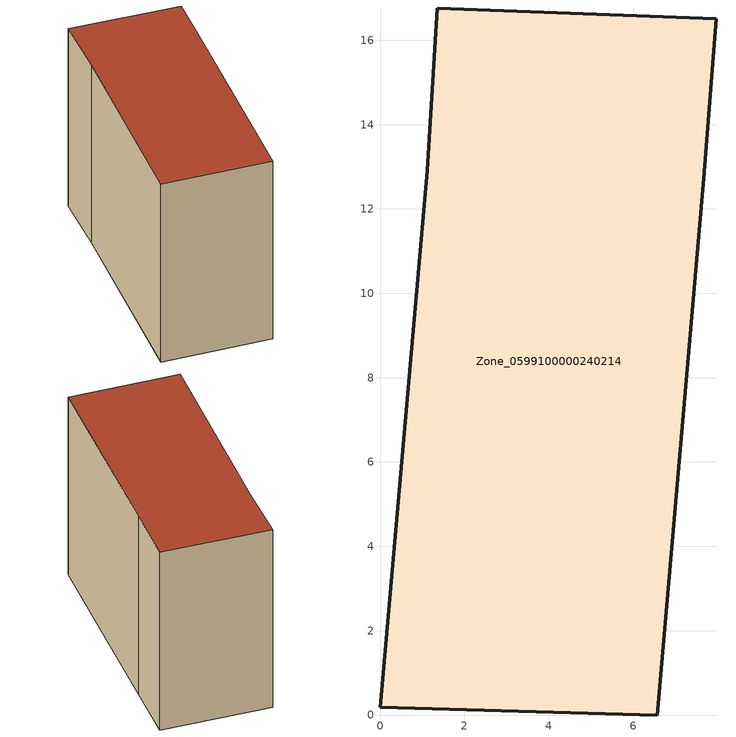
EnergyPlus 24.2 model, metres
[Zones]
Zone_0599100000240214
 floor ground (C_G): 0,0.18 1.12,12.9 1.36,16.77 7.98,16.51 7.67,12.73 6.57,0 z0
 wall outside (C_F): 7.98,16.51 1.36,16.77 1.12,12.9 0,0.18 6.57,0 7.67,12.73 7.98,16.51 z0:11.59
 roof outside (C_R): 6.57,0 7.67,12.73 7.98,16.51 1.36,16.77 1.12,12.9 0,0.18 z11.59
[BUILDING]
Pand.0599100000240214: North Axis=0; Terrain=City; Loads Convergence Tolerance Value=0.04; Temperature Convergence Tolerance Value=0.4; Solar Distribution=FullExterior; Maximum Number of Warmup Days=25; Minimum Number of Warmup Days=1
[Site:Location]
Rotterdam.The.Hague.AP_ZH_NLD Design_Conditions: Latitude=51.96; Longitude=4.45; Time Zone=1; Elevation=-4.5
[SITE:GROUNDTEMPERATURE:BUILDINGSURFACE]
18, 18, 18, 18, 18, 18, 18, 18, 18, 18, 18, 18
[MATERIAL] Thermal Absorptance=0.9; Solar Absorptance=0.7; Visible Absorptance=0.7
Name | Roughness | Thickness | Conductivity | Density | Specific Heat
G.TI.1946 | MediumSmooth | 0.15 | 1 | 540 | 1210
F.TI.1946 | Rough | 0.3 | 0.857143 | 1920 | 840
R.TI.1946 | MediumRough | 0.2 | 0.1 | 1500 | 1000
[CONSTRUCTION]
C_G: G.TI.1946
C_F: F.TI.1946
C_R: R.TI.1946
[ZONE]
Zone_0599100000240214: Type=1; Multiplier=1; Ceiling Height=Autocalculate; Volume=Autocalculate; Floor Area=autocalculate; Part of Total Floor Area=Yes
[ZONEINFILTRATION:DESIGNFLOWRATE]
Infil_Zone_0599100000240214: Zone or ZoneList or Space or SpaceList=Zone_0599100000240214; Schedule=AlwaysOn; Design Flow Rate Calculation Method=Flow/Area; Flow Rate per Floor Area=0.003; Constant Term Coefficient=1; Temperature Term Coefficient=0; Velocity Term Coefficient=0; Velocity Squared Term Coefficient=0
[HVACTEMPLATE:ZONE:IDEALLOADSAIRSYSTEM]
Zone_0599100000240214: Maximum Heating Supply Air Temperature=50; Minimum Cooling Supply Air Temperature=13; Maximum Heating Supply Air Humidity Ratio=0.0156; Minimum Cooling Supply Air Humidity Ratio=0.0077; Heating Limit=NoLimit; Cooling Limit=NoLimit; Dehumidification Control Type=ConstantSensibleHeatRatio; Cooling Sensible Heat Ratio=0.7; Dehumidification Setpoint=60; Humidification Control Type=None; Humidification Setpoint=30; Outdoor Air Method=None; Outdoor Air Flow Rate per Person=0.00944; Outdoor Air Flow Rate per Zone Floor Area=0; Outdoor Air Flow Rate per Zone=0; Demand Controlled Ventilation Type=None; Outdoor Air Economizer Type=NoEconomizer; Heat Recovery Type=None; Sensible Heat Recovery Effectiveness=0.7; Latent Heat Recovery Effectiveness=0.65
[ZONECONTROL:THERMOSTAT]
ThermostatControl_Zone_0599100000240214: Zone or ZoneList=Zone_0599100000240214; Control Type Schedule=DualSetpointControlType; Control 1=Thermostat_Zone_0599100000240214; Temperature Difference Between Cutout And Setpoint=0
[THERMOSTATSETPOINT:DUALSETPOINT]
Thermostat_Zone_0599100000240214: Heating Setpoint Temperature Schedule=HeatingSetpoint_Zone_0599100000240214; Cooling Setpoint Temperature Schedule=CoolingSetpoint_Zone_0599100000240214
[SCHEDULE:COMPACT]
HeatingSetpoint_Zone_0599100000240214: Through: 12/31, For: AllDays, Until: 24:00, 21
CoolingSetpoint_Zone_0599100000240214: Through: 12/31, For: AllDays, Until: 24:00, 24
DualSetpointControlType: Through: 12/31, For: AllDays, Until: 24:00, 4
AlwaysOn: Through: 12/31, For: AllDays, Until: 24:00, 1
